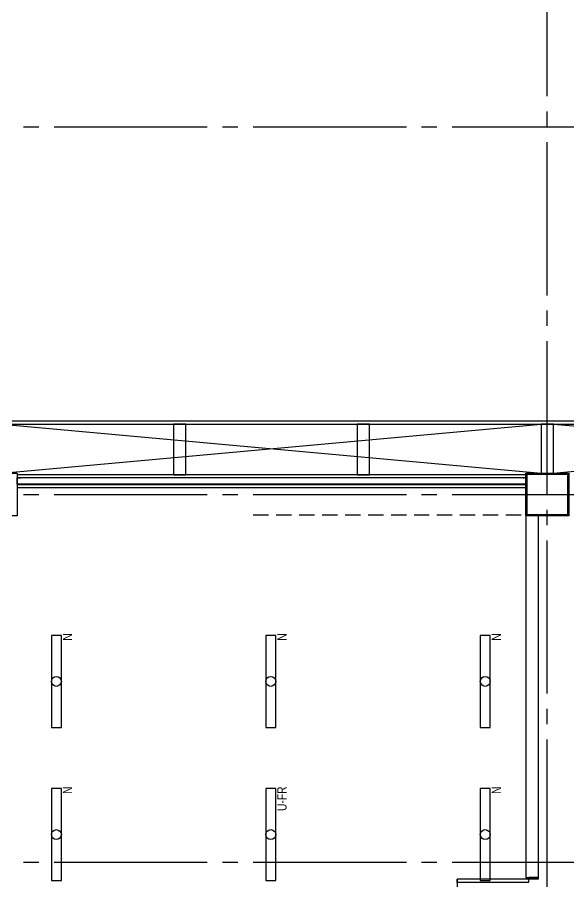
# Model space of a CAD drawing. Header units: millimetres. Extents: x -48783 to 40488, y 6477 to 32964.
# Drawn here: x 2735 to 3635, y 14518 to 15929 of the extents above; entities that cross this region are included whole.
import ezdxf
from ezdxf.enums import TextEntityAlignment as Align

# ---------------------------------------------------------------- set-up
doc = ezdxf.new("R2010")
doc.units = ezdxf.units.MM
doc.header["$LTSCALE"] = 100
doc.linetypes.add('X-N-FAB-L20$0$COL-CEN-LIN', pattern=[3.25, 2.5, -0.25, 0.25, -0.25])
doc.linetypes.add('X-N-FAB-L20$0$HIDDEN', pattern=[0.375, 0.25, -0.125])
for name, color, linetype in [('0-XREF', 7, 'Continuous'), ('188K-SM-06-F1-L20-ELEC-LIGHT-Y2257103$0$E-LIGHT(W)-N', 8, 'Continuous'), ('188K-SM-06-F1-L20-ELEC-LIGHT-Y2257103$0$E-LIGHT(W)-U FR', 8, 'Continuous'), ('X-N-FAB-L20$0$0-毒腐氣體房', 8, 'Continuous'), ('X-N-FAB-L20$0$08', 8, 'Continuous'), ('X-N-FAB-L20$0$200K新增範圍', 8, 'Continuous'), ('X-N-FAB-L20$0$A-WALL-IN', 8, 'Continuous'), ('X-N-FAB-L20$0$BLOCK', 8, 'Continuous'), ('X-N-FAB-L20$0$CCL', 8, 'X-N-FAB-L20$0$COL-CEN-LIN'), ('X-N-FAB-L20$0$COL-S', 8, 'Continuous'), ('X-N-FAB-L20$0$DOOR', 8, 'Continuous'), ('X-N-FAB-L20$0$DW_Frame', 8, 'Continuous'), ('X-N-FAB-L20$0$RM-NAME', 8, 'Continuous'), ('X-N-FAB-L20$0$WALL-P', 8, 'Continuous')]:
    doc.layers.add(name, color=color, linetype=linetype)
doc.styles.add('188K-SM-06-F1-L20-ELEC-LIGHT-Y2257103$0$Standard', font='arial.ttf')
doc.styles.add('X-N-FAB-L20$0$Standard', font='romans.shx', dxfattribs={"bigfont": 'chineset.shx'})
doc.styles.add('X-N-FAB-L20$0$TG_NOTE_TEXT', font='simplex.shx', dxfattribs={"width": 0.75, "bigfont": 'chineset.shx'})

# ---------------------------------------------------------------- blocks, each defined once
blk = doc.blocks.new('*U80')
at = {"ltscale": 600}
blk.add_lwpolyline([(75, 8.1), (-75, 8.1), (-75, -8.1), (75, -8.1)], close=True, dxfattribs=at)
blk.add_circle((0, 0), 8.1, dxfattribs=at)
at = {"style": '188K-SM-06-F1-L20-ELEC-LIGHT-Y2257103$0$Standard', "width": 0.8}
blk.add_text('N', height=15, rotation=360, dxfattribs=at).set_placement((78.5, -18.1), align=Align.MIDDLE_RIGHT)
blk = doc.blocks.new('*U82')
at = {"ltscale": 600}
blk.add_lwpolyline([(-75, -8.1), (75, -8.1), (75, 8.1), (-75, 8.1)], close=True, dxfattribs=at)
blk.add_circle((0, 0), 8.1, dxfattribs=at)
at = {"style": '188K-SM-06-F1-L20-ELEC-LIGHT-Y2257103$0$Standard', "width": 0.8}
blk.add_text('U-FR', height=15, rotation=360, dxfattribs=at).set_placement((78.5, -18.1), align=Align.MIDDLE_RIGHT)
blk = doc.blocks.new('188K-SM-06-F1-L20-ELEC-LIGHT-Y2257103')
at = {"layer": '188K-SM-06-F1-L20-ELEC-LIGHT-Y2257103$0$E-LIGHT(W)-N', "rotation": 90}
for p in [(2798.8, 14845), (3148.8, 14845), (3498.8, 14845), (2798.8, 14595), (3498.8, 14595)]:
    blk.add_blockref('*U80', p, dxfattribs=at)
at = {"layer": '188K-SM-06-F1-L20-ELEC-LIGHT-Y2257103$0$E-LIGHT(W)-U FR', "rotation": 90}
blk.add_blockref('*U82', (3148.8, 14595), dxfattribs=at)
blk = doc.blocks.new('X-N-FAB-L20$0$A$Cc7bb84f0')
at = {"layer": 'X-N-FAB-L20$0$COL-S'}
for points in [[(0, 70), (70, 70), (70, 0), (0, 0)], [(2, 68), (68, 68), (68, 2), (2, 2)]]:
    blk.add_lwpolyline(points, close=True, dxfattribs=at)
blk = doc.blocks.new('X-N-FAB-L20$0$A$C20c95bda')
at = {"layer": 'X-N-FAB-L20$0$CCL'}
for p, q in [((4620, 0), (4620, 9160)), ((240, 5150), (28330, 5150)), ((240, 4550), (28330, 4550)), ((240, 3950), (28330, 3950))]:
    blk.add_line(p, q, dxfattribs=at)
at = {"layer": 'X-N-FAB-L20$0$200K新增範圍'}
blk.add_blockref('X-N-FAB-L20$0$A$Cc7bb84f0', (4585, 4515), dxfattribs=at)
blk = doc.blocks.new('X-N-FAB-L20$0$A$C1d07c4d4')
at = {"layer": 'X-N-FAB-L20$0$08'}
for p, q in [((2757.4, 4645), (6177.4, 4645)), ((2762.4, 4640), (6172.4, 4640)), ((3427.4, 4640), (4307.4, 4560)), ((3427.4, 4560), (4307.4, 4640)), ((4327.4, 4560), (5207.4, 4640)), ((4327.4, 4640), (5207.4, 4560))]:
    blk.add_line(p, q, dxfattribs=at)
for points in [[(3707.4, 4557), (3727.4, 4557), (3727.4, 4640), (3707.4, 4640)], [(4007.4, 4557), (4027.4, 4557), (4027.4, 4640), (4007.4, 4640)], [(4307.4, 4560), (4327.4, 4560), (4327.4, 4640), (4307.4, 4640)], [(3382.4, 4490), (3382.4, 4560), (3452.4, 4560), (3452.4, 4490)], [(4282.4, 4490), (4282.4, 4560), (4352.4, 4560), (4352.4, 4490)], [(4284.4, 4492), (4284.4, 4558), (4350.4, 4558), (4350.4, 4492)]]:
    blk.add_lwpolyline(points, close=True, dxfattribs=at)
blk.add_lwpolyline([(4278.4, 4543), (4278.4, 4542), (4282.4, 4542), (4282.4, 4552), (4278.4, 4552), (4278.4, 4551)], dxfattribs=at)
at = {"layer": 'X-N-FAB-L20$0$WALL-P'}
for p, q in [((4282.4, 4557), (3452.4, 4557)), ((4282.4, 4552), (3452.4, 4552)), ((4282.4, 4542), (3452.4, 4542)), ((4282.4, 4540.8), (3452.4, 4540.8)), ((4282.4, 4535.8), (3452.4, 4535.8))]:
    blk.add_line(p, q, dxfattribs=at)
blk.add_lwpolyline([(3456.4, 4543), (3456.4, 4542), (3452.4, 4542), (3452.4, 4552), (3456.4, 4552), (3456.4, 4551)], dxfattribs=at)
blk = doc.blocks.new('*U210')
at = {"color": 0}
for p, q in [((-3, -15), (-3, 0)), ((237, -15), (237, 0))]:
    blk.add_line(p, q, dxfattribs=at)
for points in [[(0, 0), (0, 117), (4.375, 117), (4.375, 0)], [(234, 0), (234, 117), (229.625, 117), (229.625, 0)]]:
    blk.add_lwpolyline(points, close=True, dxfattribs=at)
for centre, start, end in [((0, 0), 0, 90), ((234, 0), 90, 180)]:
    blk.add_arc(centre, 117, start, end, dxfattribs=at)
at = {"layer": 'X-N-FAB-L20$0$DW_Frame'}
for points in [[(-3, -15), (0, -15), (0, 0), (-3, 0)], [(237, -15), (234, -15), (234, 0), (237, 0)]]:
    blk.add_lwpolyline(points, dxfattribs=at)
at = {"color": 0, "style": 'X-N-FAB-L20$0$TG_NOTE_TEXT', "width": 0.5, "flags": 1}
blk.add_attdef('WH', text='', height=20, dxfattribs=at).set_placement((239, 5), align=Align.BOTTOM_LEFT)
at = {"color": 0, "style": 'X-N-FAB-L20$0$Standard', "width": 0.5}
for tag, p in [('NO', (-5, 5)), ('TYPE', (24.375, 5))]:
    blk.add_attdef(tag, text='', height=10, dxfattribs=at).set_placement(p, align=Align.BOTTOM_RIGHT)
blk.add_attdef('DESC', text='', height=10, dxfattribs=at).set_placement((24.375, 5), align=Align.BOTTOM_LEFT)
blk = doc.blocks.new('X-N-FAB-L20')
at = {"layer": 'X-N-FAB-L20$0$0-毒腐氣體房'}
for points in [[(3565, 15115), (3565, 14525)], [(3585, 15115), (3585, 14525)]]:
    blk.add_lwpolyline(points, dxfattribs=at)
at = {"layer": 'X-N-FAB-L20$0$A-WALL-IN', "linetype": 'X-N-FAB-L20$0$HIDDEN'}
blk.add_lwpolyline([(3120, 15117), (6920, 15117)], dxfattribs=at)
at = {"layer": 'X-N-FAB-L20$0$RM-NAME'}
blk.add_line((3565, 14525), (3585, 14525), dxfattribs=at)
blk.add_blockref('X-N-FAB-L20$0$A$C1d07c4d4', (-717.4, 10625))
at = {"layer": 'X-N-FAB-L20$0$BLOCK'}
blk.add_blockref('X-N-FAB-L20$0$A$C20c95bda', (-1020, 10600), dxfattribs=at)
at = {"layer": 'X-N-FAB-L20$0$DOOR', "yscale": -1, "rotation": 270}
blk.add_blockref('*U210', (3570, 14522), dxfattribs=at)

msp = doc.modelspace()

# ---------------------------------------------------------------- block references
at = {"layer": '0-XREF'}
for name in ['188K-SM-06-F1-L20-ELEC-LIGHT-Y2257103', 'X-N-FAB-L20']:
    msp.add_blockref(name, (0, 0), dxfattribs=at)

doc.saveas('drawing.dxf')
